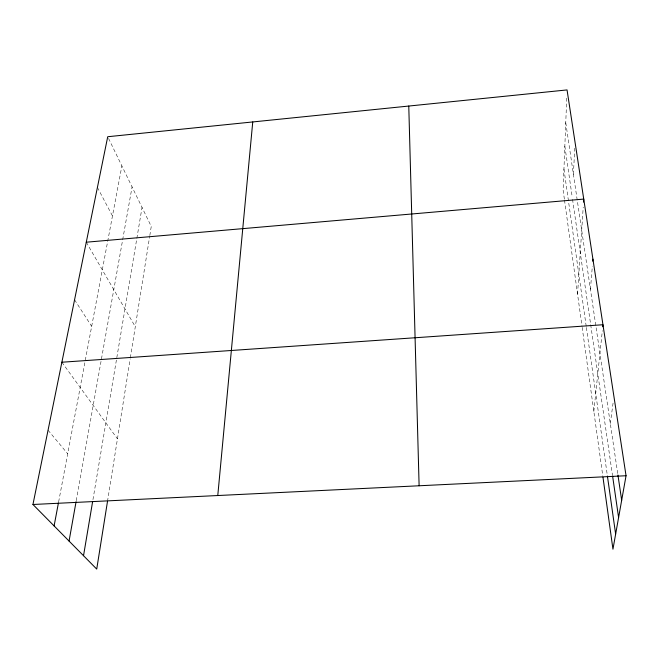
<?xml version="1.0" encoding="UTF-8"?>
<svg xmlns="http://www.w3.org/2000/svg" width="659" height="659" viewBox="0 0 659 659"><rect width="100%" height="100%" fill="white"/><g stroke="black" fill="none" stroke-linecap="round" stroke-linejoin="round"><path stroke-width="0.49" stroke-dasharray="3.29 2.47" d="M566.724 98.109L563.115 190.121L564.368 199.142M573.412 174.363L574.739 148.259M577.548 294.12L583.215 207.148M590.439 289.317L592.342 266.195M593.833 411.455L602.334 330.686M610.308 423.506L613.274 401.595M107.491 501.433L130.202 358.751M130.358 357.746L149.651 236.523M149.815 235.518L151.257 226.441L107.722 136.726M92.952 499.646L142.039 207.445M76.238 500.708L132.072 186.892M58.635 501.853L121.882 165.911M48.049 430.212L67.688 453.738M61.872 362.228L117.45 438.845M74.566 299.779L91.675 326.353M86.271 242.207L135.293 326.724M97.408 187.428L112.467 215.946M565.76 122.673L617.788 474.019M564.837 146.125L572.251 197.305M572.539 199.315L612.433 474.941M563.939 169.025L586.238 326.493M586.378 327.498L607.277 475.048M564.508 200.138L582.021 326.353M582.161 327.366L603.001 477.454"/><path stroke-width="0.99" d="M583.544 202.107L583.742 199.084L86.271 242.207M592.762 261.17L592.927 259.16M217.775 495.535L252.751 121.948M602.746 326.724L602.96 324.739L61.872 362.228M107.491 501.433L96.725 569.079L32.95 504.489L107.722 136.726L567.045 89.921L626.05 475.74L612.952 549.194L603.001 477.454M83.528 555.718L92.614 501.647M69.063 541.064L76.065 501.721M54.104 525.915L58.445 502.858M32.95 504.489L626.05 475.74M617.936 475.032L621.676 500.28M612.582 475.955L618.595 517.537M607.417 476.062L615.638 534.128M408.769 106.05L419.116 485.774"/></g></svg>
